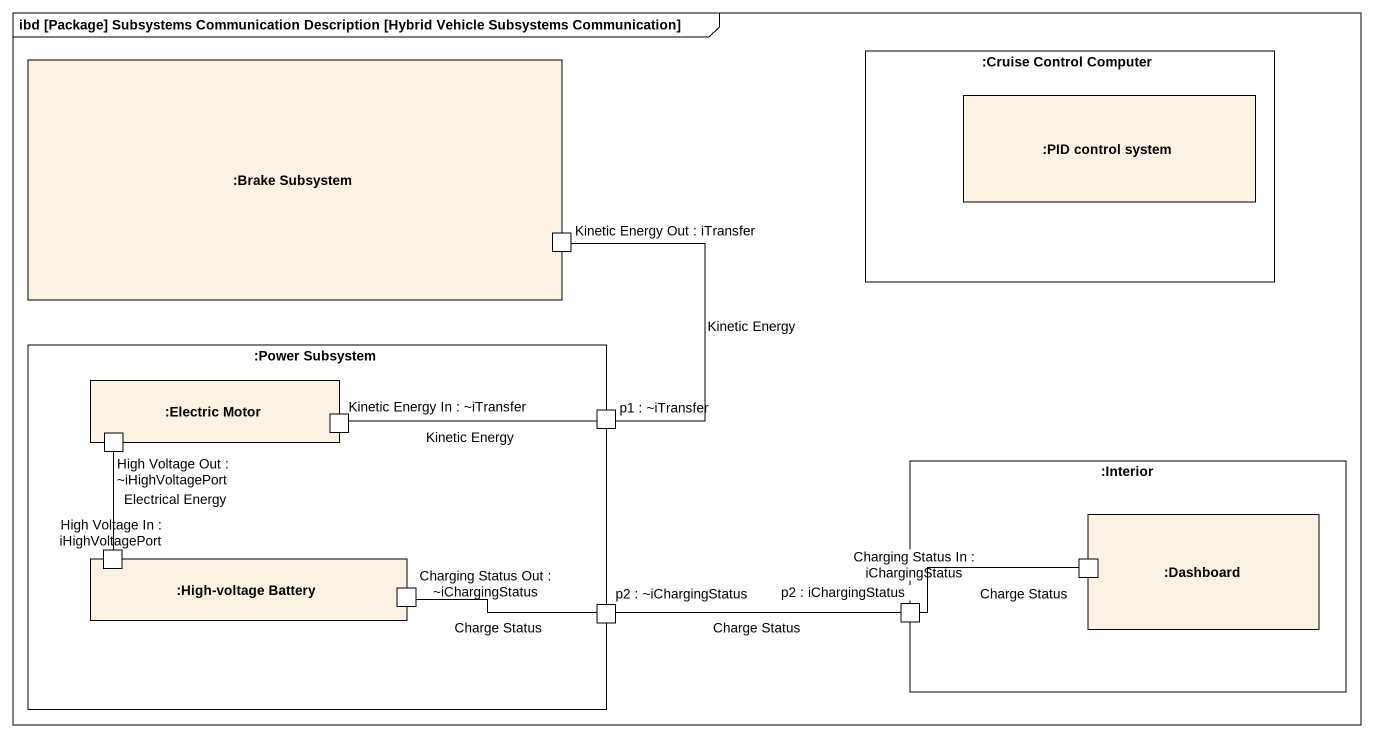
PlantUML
@startuml
mainframe ibd [Package] Subsystems Communication Description [Hybrid Vehicle Subsystems Communication]
rectangle ":Brake Subsystem" as Brake_Subsystem {
  port "Kinetic Energy Out : iTransfer" as Kinetic_Energy_Out_iTransfer
}
rectangle ":Cruise Control Computer" as Cruise_Control_Computer {
  rectangle ":PID control system" as PID_control_system
}
rectangle ":Power Subsystem" as Power_Subsystem {
  rectangle ":Electric Motor" as Electric_Motor {
    port "High Voltage Out : ~iHighVoltagePort" as High_Voltage_Out
    port "Kinetic Energy In : ~iTransfer" as Kinetic_Energy_In_iTransfer
  }
  port "p1 : ~iTransfer" as p1_iTransfer
  rectangle ":High-voltage Battery" as High_voltage_Battery {
    port "High Voltage In : iHighVoltagePort" as High_Voltage_In
    port "Charging Status Out : ~iChargingStatus" as Charging_Status_Out
  }
  port "p2 : ~iChargingStatus" as p2_iChargingStatus
}
rectangle ":Interior" as Interior {
  rectangle ":Dashboard" as Dashboard {
    port "Charging Status In : iChargingStatus" as Charging_Status_In
  }
  port "p2 : iChargingStatus" as p2_iChargingStatus_2
}
Kinetic_Energy_Out_iTransfer -- p1_iTransfer : Kinetic Energy
High_Voltage_Out -- High_Voltage_In : Electrical Energy
p1_iTransfer -left- Kinetic_Energy_In_iTransfer : Kinetic Energy
Charging_Status_Out -right- p2_iChargingStatus : Charge Status
p2_iChargingStatus -right- p2_iChargingStatus_2 : Charge Status
p2_iChargingStatus_2 -right- Charging_Status_In : Charge Status
@enduml
